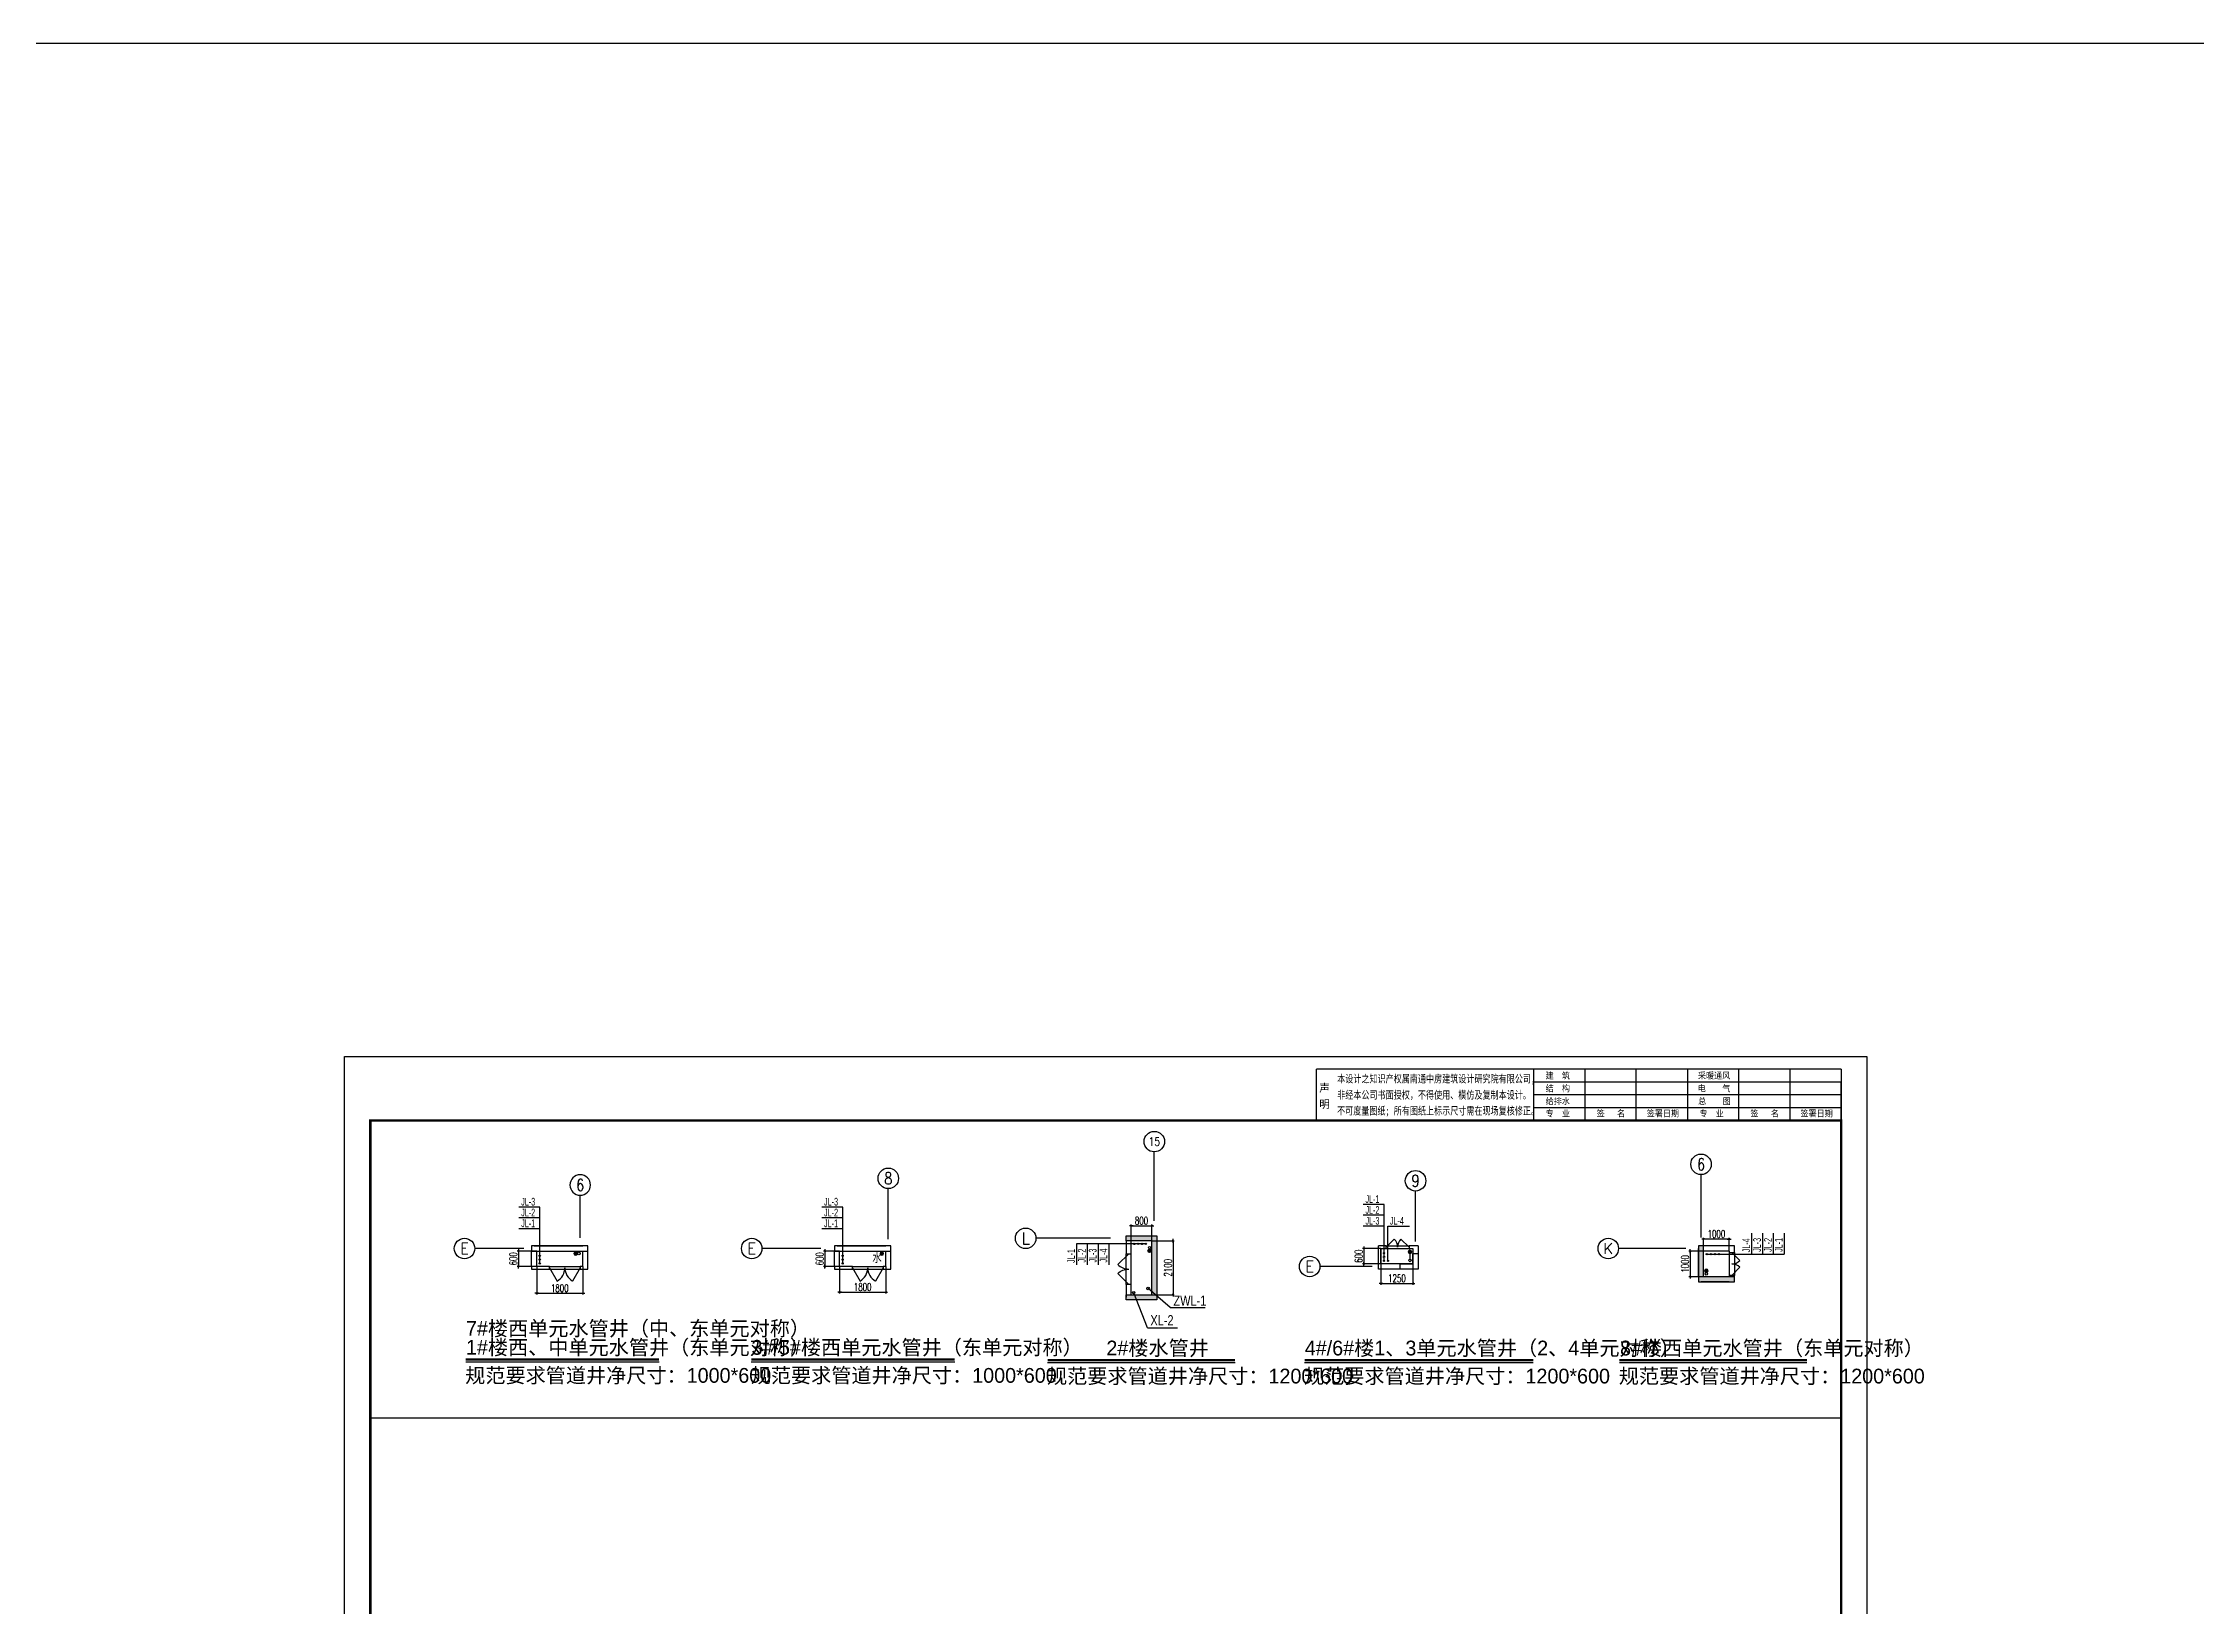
# Model space of a CAD drawing. Header units: millimetres. Extents: x 10779125 to 11142123, y -372083 to -144871.
# Drawn here: x 10863174 to 10947223, y -286214 to -225183 of the extents above; entities that cross this region are included whole.
import ezdxf
from ezdxf.enums import TextEntityAlignment as Align

# ---------------------------------------------------------------- set-up
doc = ezdxf.new("R2010")
doc.units = ezdxf.units.MM
doc.header["$LTSCALE"] = 1000
doc.header["$MEASUREMENT"] = 0
doc.header["$PDSIZE"] = -1
doc.linetypes.add('CONTINOUS', pattern=[0])
doc.linetypes.add('DASH', pattern=[0.35, 0.25, -0.1])
doc.layers.get('0').update_dxf_attribs({"color": 255, "linetype": 'CONTINUOUS'})
doc.layers.get('Defpoints').update_dxf_attribs({"linetype": 'CONTINUOUS'})
for name, color, linetype in [('_标注', 7, 'CONTINUOUS'), ('ACS-文字', 1, 'CONTINUOUS'), ('AXIS', 3, 'CONTINUOUS'), ('AXIS_TEXT', 7, 'CONTINUOUS'), ('DI', 9, 'CONTINUOUS'), ('DIM_ELEV', 3, 'CONTINUOUS'), ('GPS-文字', 1, 'CONTINUOUS'), ('gps-给水', 2, 'CONTINUOUS'), ('GPS-设备', 5, 'CONTINUOUS'), ('P-G-DIM', 4, 'CONTINUOUS'), ('VPIPE-给水', 3, 'TG_J')]:
    doc.layers.add(name, color=color, linetype=linetype)
doc.styles.add('_TCH_AXIS', font='COMPLEX', dxfattribs={"bigfont": 'GBCBIG'})
doc.styles.add('_TWT_SERIAL', font='$ GAD E', dxfattribs={"width": 0.7, "height": 3, "bigfont": '$ GAD C'})
doc.styles.add('COMPLEX', font='COMPLEX')
doc.styles.add('FHZ', font='romans', dxfattribs={"width": 0.67, "bigfont": 'fhztxt'})
doc.styles.add('HZDX', font='romans', dxfattribs={"width": 0.7, "height": 5, "bigfont": 'HZDX'})
doc.styles.get("Standard").update_dxf_attribs({"font": 'symbol.ttf'})
doc.styles.add('TG_LINETYPE', font='simplex_.ttf', dxfattribs={"height": 3, "bigfont": 'HZTXT'})
doc.styles.add('公司地址', font='')
doc.styles.add('暖通', font='bzxw.shx', dxfattribs={"width": 0.8, "bigfont": 'bzhz.shx'})
doc.styles.add('项目信息', font='simkai.ttf')
doc.styles.get('公司地址').set_extended_font_data('SimSun')
doc.linetypes.add('TG_J', pattern='A,2,-0.3,["J",TG_LINETYPE,S=0.1,R=0,X=-0.23,Y=-0.15],0', length=2.3)
doc.dimstyles.new('DIMN-CD100', dxfattribs={"dimtxt": 300, "dimasz": 0.5, "dimexe": 50, "dimexo": 0, "dimgap": 50, "dimtad": 1, "dimdec": 0, "dimrnd": 5, "dimzin": 0, "dimdsep": 46, "dimtxsty": 'FHZ', "dimblk1": '_DIMX', "dimblk2": '_DIMX', "dimsah": 1, "dimcen": 0.09, "dimclrt": 7, "dimazin": 0, "dimtfac": 1, "dimtdec": 0, "dimtix": 1, "dimtmove": 2, "dimatfit": 3, "dimldrblk": '_DIMX', "dimfxl": 0, "dimtolj": 1, "dimtzin": 0, "dimarcsym": 0})

# ---------------------------------------------------------------- blocks, each defined once
blk = doc.blocks.new('tk')
for p, q in [((3528409, -4873), (3507929, -4873)), ((3507929, -6873), (3507929, -4873)), ((3516419, -6873), (3516419, -4873)), ((3518409, -4873), (3518409, -6873)), ((3520409, -6873), (3520409, -4873)), ((3522409, -4873), (3522409, -6873)), ((3524409, -6873), (3524409, -4873)), ((3526409, -4873), (3526409, -6873)), ((3528409, -4873), (3528409, -6873)), ((3528409, -5373), (3516419, -5373)), ((3528409, -5873), (3516419, -5873)), ((3528409, -6873), (3528409, -5373)), ((3528409, -6373), (3516419, -6373))]:
    blk.add_line(p, q)
blk.add_lwpolyline([(3470009, -88473), (3470009, -4373), (3529409, -4373), (3529409, -88473)], close=True)
at = {"const_width": 100}
blk.add_lwpolyline([(3528409, -6873), (3528409, -87473), (3471009, -87473), (3471009, -6873)], close=True, dxfattribs=at)
at = {"style": '项目信息'}
for s, height, width, p in [('建  筑', 250, 0.9, (3516876, -5243)), ('采暖通风', 250, 0.9, (3522819, -5243)), ('本设计之知识产权属南通中房建筑设计研究院有限公司,', 300, 0.75, (3508742, -5393)), ('非经本公司书面授权，不得使用、模仿及复制本设计。', 300, 0.75, (3508742, -6023)), ('结  构', 250, 0.9, (3516876, -5743)), ('电    气', 250, 0.9, (3522812, -5743)), ('不可度量图纸; 所有图纸上标示尺寸需在现场复核修正。 ', 300, 0.75, (3508736, -6643)), ('给排水', 250, 0.9, (3516877, -6243)), ('专  业', 250, 0.9, (3516876, -6719)), ('签   名', 250, 0.9, (3518866, -6719)), ('签署日期', 250, 0.9, (3520821, -6719)), ('总    图', 250, 0.9, (3522827, -6243)), ('专  业', 250, 0.9, (3522876, -6719)), ('签   名', 250, 0.9, (3524866, -6719)), ('签署日期', 250, 0.9, (3526821, -6719))]:
    blk.add_text(s, height=height, dxfattribs=dict(at, width=width)).set_placement(p)
at = {"style": '公司地址'}
for s, p in [('声 ', (3508042, -5746)), ('明', (3508042, -6381))]:
    blk.add_text(s, height=300, dxfattribs=at).set_placement(p)
blk = doc.blocks.new('$DorLib2D$00000116')
at = {"color": 0}
for p, q in [((-0.5, 0), (-0.146, 0.354)), ((0.5, 0), (0.146, 0.354))]:
    blk.add_line(p, q, dxfattribs=at)
for centre, start, end in [((-0.5, 0), 0, 45), ((0.5, 0), 135, 180)]:
    blk.add_arc(centre, 0.5, start, end, dxfattribs=at)
blk = doc.blocks.new('_AXISO')
blk.add_circle((0, 0), 0.5)
at = {"layer": 'AXIS_TEXT', "style": 'COMPLEX', "width": 1.041667}
blk.add_attdef('A', text='', height=0.56, dxfattribs=at).set_placement((-0.25, -0.28), (0.25, -0.28), align=Align.FIT)
blk = doc.blocks.new('普通地漏')
at = {"layer": 'GPS-设备', "linetype": 'CONTINOUS'}
for p, q in [((-66, -10), (10, 66)), ((-47, -47), (47, 47)), ((-10, -66), (66, 10))]:
    blk.add_line(p, q, dxfattribs=at)
at = {"layer": 'GPS-设备'}
blk.add_circle((0, 0), 67, dxfattribs=at)
blk = doc.blocks.new('_DIMX')
at = {"color": 8}
blk.add_line((-150, 0), (150, 0), dxfattribs=at)
at = {"color": 8, "const_width": 50}
blk.add_lwpolyline([(-70, -70), (70, 70)], dxfattribs=at)
blk = doc.blocks.new('*D186')
at = {"layer": '_标注', "color": 0, "lineweight": -2, "transparency": 16777216}
for p, q in [((10927973, -272328), (10927973, -271807)), ((10928973, -271857), (10927974, -271857)), ((10928973, -272328), (10928973, -271807))]:
    blk.add_line(p, q, dxfattribs=at)
at = {"layer": 'Defpoints', "color": 0, "lineweight": -2, "transparency": 16777216}
for p in [(10927973, -271857), (10927973, -272328), (10928973, -272328)]:
    blk.add_point(p, dxfattribs=at)
at = {"layer": '_标注', "color": 0, "lineweight": -2, "transparency": 16777216, "xscale": 0.5, "yscale": 0.5, "zscale": 0.5, "rotation": 180}
blk.add_blockref('_DIMX', (10927973, -271857), dxfattribs=at)
at = {"layer": '_标注', "color": 0, "lineweight": -2, "transparency": 16777216, "xscale": 0.5, "yscale": 0.5, "zscale": 0.5}
blk.add_blockref('_DIMX', (10928973, -271857), dxfattribs=at)
at = {"layer": '_标注', "color": 7, "transparency": 16777216, "insert": (10928473, -271657), "char_height": 300, "attachment_point": 5, "style": 'FHZ'}
blk.add_mtext('\\A1;1000', dxfattribs=at)
blk = doc.blocks.new('*D187')
at = {"layer": '_标注', "color": 0, "lineweight": -2, "transparency": 16777216}
for p, q in [((10927973, -272328), (10927400, -272328)), ((10927450, -272328), (10927450, -273327)), ((10927973, -273327), (10927400, -273327))]:
    blk.add_line(p, q, dxfattribs=at)
at = {"layer": 'Defpoints', "color": 0, "lineweight": -2, "transparency": 16777216}
for p in [(10927973, -272328), (10927450, -273327), (10927973, -273327)]:
    blk.add_point(p, dxfattribs=at)
at = {"layer": '_标注', "color": 0, "lineweight": -2, "transparency": 16777216, "xscale": 0.5, "yscale": 0.5, "zscale": 0.5}
for p, rotation in [((10927450, -272328), 90), ((10927450, -273327), 270)]:
    blk.add_blockref('_DIMX', p, dxfattribs=dict(at, rotation=rotation))
at = {"layer": '_标注', "color": 7, "transparency": 16777216, "insert": (10927250, -272828), "char_height": 300, "attachment_point": 5, "rotation": 90, "style": 'FHZ'}
blk.add_mtext('\\A1;1000', dxfattribs=at)
blk = doc.blocks.new('$DorLib2D$00000114')
at = {"color": 0}
blk.add_line((0.5, 0), (-0.21, 0.71), dxfattribs=at)
blk.add_arc((0.5, 0), 1, 135, 180, dxfattribs=at)
blk = doc.blocks.new('*D201')
at = {"layer": '_标注', "color": 0, "lineweight": -2, "transparency": 16777216}
for p, q in [((10905638, -271929), (10905638, -271293)), ((10905638, -271343), (10906437, -271343)), ((10906438, -271929), (10906438, -271293))]:
    blk.add_line(p, q, dxfattribs=at)
at = {"layer": 'Defpoints', "color": 0, "lineweight": -2, "transparency": 16777216}
for p in [(10906438, -271343), (10905638, -271929), (10906438, -271929)]:
    blk.add_point(p, dxfattribs=at)
at = {"layer": '_标注', "color": 0, "lineweight": -2, "transparency": 16777216, "xscale": 0.5, "yscale": 0.5, "zscale": 0.5, "rotation": 180}
blk.add_blockref('_DIMX', (10905638, -271343), dxfattribs=at)
at = {"layer": '_标注', "color": 0, "lineweight": -2, "transparency": 16777216, "xscale": 0.5, "yscale": 0.5, "zscale": 0.5}
blk.add_blockref('_DIMX', (10906438, -271343), dxfattribs=at)
at = {"layer": '_标注', "color": 7, "transparency": 16777216, "insert": (10906038, -271143), "char_height": 300, "attachment_point": 5, "style": 'FHZ'}
blk.add_mtext('\\A1;800', dxfattribs=at)
blk = doc.blocks.new('*D202')
at = {"layer": '_标注', "color": 0, "lineweight": -2, "transparency": 16777216}
for p, q in [((10906438, -271929), (10907318, -271929)), ((10907268, -271929), (10907268, -274028)), ((10906438, -274029), (10907318, -274029))]:
    blk.add_line(p, q, dxfattribs=at)
at = {"layer": 'Defpoints', "color": 0, "lineweight": -2, "transparency": 16777216}
for p in [(10906438, -271929), (10906438, -274029), (10907268, -274029)]:
    blk.add_point(p, dxfattribs=at)
at = {"layer": '_标注', "color": 0, "lineweight": -2, "transparency": 16777216, "xscale": 0.5, "yscale": 0.5, "zscale": 0.5}
for p, rotation in [((10907268, -271929), 90), ((10907268, -274029), 270)]:
    blk.add_blockref('_DIMX', p, dxfattribs=dict(at, rotation=rotation))
at = {"layer": '_标注', "color": 7, "transparency": 16777216, "insert": (10907068, -272979), "char_height": 300, "attachment_point": 5, "rotation": 90, "style": 'FHZ'}
blk.add_mtext('\\A1;2100', dxfattribs=at)
blk = doc.blocks.new('*D203')
at = {"layer": '_标注', "color": 0, "lineweight": -2, "transparency": 16777216}
for p, q in [((10915382, -272228), (10915382, -273640)), ((10916632, -272228), (10916632, -273640)), ((10915383, -273590), (10916632, -273590))]:
    blk.add_line(p, q, dxfattribs=at)
at = {"layer": 'Defpoints', "color": 0, "lineweight": -2, "transparency": 16777216}
for p in [(10915382, -272228), (10916632, -272228), (10916632, -273590)]:
    blk.add_point(p, dxfattribs=at)
at = {"layer": '_标注', "color": 0, "lineweight": -2, "transparency": 16777216, "xscale": 0.5, "yscale": 0.5, "zscale": 0.5, "rotation": 180}
blk.add_blockref('_DIMX', (10915382, -273590), dxfattribs=at)
at = {"layer": '_标注', "color": 0, "lineweight": -2, "transparency": 16777216, "xscale": 0.5, "yscale": 0.5, "zscale": 0.5}
blk.add_blockref('_DIMX', (10916632, -273590), dxfattribs=at)
at = {"layer": '_标注', "color": 7, "transparency": 16777216, "insert": (10916007, -273390), "char_height": 300, "attachment_point": 5, "style": 'FHZ'}
blk.add_mtext('\\A1;1250', dxfattribs=at)
blk = doc.blocks.new('*D204')
at = {"layer": '_标注', "color": 0, "lineweight": -2, "transparency": 16777216}
for p, q in [((10915382, -272228), (10914658, -272228)), ((10914708, -272227), (10914708, -272227)), ((10914708, -272228), (10914708, -272828)), ((10915382, -272828), (10914658, -272828)), ((10914708, -272828), (10914708, -272829))]:
    blk.add_line(p, q, dxfattribs=at)
at = {"layer": 'Defpoints', "color": 0, "lineweight": -2, "transparency": 16777216}
for p in [(10915382, -272228), (10914708, -272828), (10915382, -272828)]:
    blk.add_point(p, dxfattribs=at)
at = {"layer": '_标注', "color": 0, "lineweight": -2, "transparency": 16777216, "xscale": 0.5, "yscale": 0.5, "zscale": 0.5}
for p, rotation in [((10914708, -272228), 270), ((10914708, -272828), 90)]:
    blk.add_blockref('_DIMX', p, dxfattribs=dict(at, rotation=rotation))
at = {"layer": '_标注', "color": 7, "transparency": 16777216, "insert": (10914508, -272528), "char_height": 300, "attachment_point": 5, "rotation": 90, "style": 'FHZ'}
blk.add_mtext('\\A1;600', dxfattribs=at)
blk = doc.blocks.new('$DorLib2D$00000231')
at = {"color": 0}
for p, q in [((-0.5, 0), (-0.25, 0.433)), ((0.5, 0), (0.25, 0.433))]:
    blk.add_line(p, q, dxfattribs=at)
for centre, start, end in [((-0.5, 0), 0, 60), ((0.5, 0), 120, 180)]:
    blk.add_arc(centre, 0.5, start, end, dxfattribs=at)
blk = doc.blocks.new('*D205')
at = {"layer": '_标注', "color": 0, "lineweight": -2, "transparency": 16777216}
for p, q in [((10894257, -272328), (10893631, -272328)), ((10894257, -272928), (10893631, -272928)), ((10893681, -272327), (10893681, -272327)), ((10893681, -272328), (10893681, -272928)), ((10893681, -272928), (10893681, -272929))]:
    blk.add_line(p, q, dxfattribs=at)
at = {"layer": 'Defpoints', "color": 0, "lineweight": -2, "transparency": 16777216}
for p in [(10893681, -272928), (10894257, -272328, 0), (10894257, -272928)]:
    blk.add_point(p, dxfattribs=at)
at = {"layer": '_标注', "color": 0, "lineweight": -2, "transparency": 16777216, "xscale": 0.5, "yscale": 0.5, "zscale": 0.5}
for p, rotation in [((10893681, -272328), 270), ((10893681, -272928), 90)]:
    blk.add_blockref('_DIMX', p, dxfattribs=dict(at, rotation=rotation))
at = {"layer": '_标注', "color": 7, "transparency": 16777216, "insert": (10893481, -272628), "char_height": 300, "attachment_point": 5, "rotation": 90, "style": 'FHZ'}
blk.add_mtext('\\A1;600', dxfattribs=at)
blk = doc.blocks.new('*D206')
at = {"layer": '_标注', "color": 0, "lineweight": -2, "transparency": 16777216}
for p, q in [((10894257, -272928), (10894257, -273980)), ((10896057, -272928), (10896057, -273980)), ((10894257, -273930), (10896056, -273930))]:
    blk.add_line(p, q, dxfattribs=at)
at = {"layer": 'Defpoints', "color": 0, "lineweight": -2, "transparency": 16777216}
for p in [(10894257, -272928), (10896057, -272928), (10896057, -273930)]:
    blk.add_point(p, dxfattribs=at)
at = {"layer": '_标注', "color": 0, "lineweight": -2, "transparency": 16777216, "xscale": 0.5, "yscale": 0.5, "zscale": 0.5, "rotation": 180}
blk.add_blockref('_DIMX', (10894257, -273930), dxfattribs=at)
at = {"layer": '_标注', "color": 0, "lineweight": -2, "transparency": 16777216, "xscale": 0.5, "yscale": 0.5, "zscale": 0.5}
blk.add_blockref('_DIMX', (10896057, -273930), dxfattribs=at)
at = {"layer": '_标注', "color": 7, "transparency": 16777216, "insert": (10895157, -273730), "char_height": 300, "attachment_point": 5, "style": 'FHZ'}
blk.add_mtext('\\A1;1800', dxfattribs=at)
blk = doc.blocks.new('*D207')
at = {"layer": '_标注', "color": 0, "lineweight": -2, "transparency": 16777216}
for p, q in [((10882436, -272928), (10882436, -274025)), ((10884236, -272928), (10884236, -274025)), ((10882436, -273975), (10884235, -273975))]:
    blk.add_line(p, q, dxfattribs=at)
at = {"layer": 'Defpoints', "color": 0, "lineweight": -2, "transparency": 16777216}
for p in [(10882436, -272928, 0), (10884236, -272928, 0), (10884236, -273975)]:
    blk.add_point(p, dxfattribs=at)
at = {"layer": '_标注', "color": 0, "lineweight": -2, "transparency": 16777216, "xscale": 0.5, "yscale": 0.5, "zscale": 0.5, "rotation": 180}
blk.add_blockref('_DIMX', (10882436, -273975), dxfattribs=at)
at = {"layer": '_标注', "color": 0, "lineweight": -2, "transparency": 16777216, "xscale": 0.5, "yscale": 0.5, "zscale": 0.5}
blk.add_blockref('_DIMX', (10884236, -273975), dxfattribs=at)
at = {"layer": '_标注', "color": 7, "transparency": 16777216, "insert": (10883336, -273775), "char_height": 300, "attachment_point": 5, "style": 'FHZ'}
blk.add_mtext('\\A1;1800', dxfattribs=at)
blk = doc.blocks.new('*D208')
at = {"layer": '_标注', "color": 0, "lineweight": -2, "transparency": 16777216}
for p, q in [((10882436, -272328), (10881671, -272328)), ((10882436, -272928), (10881671, -272928)), ((10881721, -272327), (10881721, -272327)), ((10881721, -272328), (10881721, -272928)), ((10881721, -272928), (10881721, -272929))]:
    blk.add_line(p, q, dxfattribs=at)
at = {"layer": 'Defpoints', "color": 0, "lineweight": -2, "transparency": 16777216}
for p in [(10881721, -272928), (10882436, -272328, 0), (10882436, -272928)]:
    blk.add_point(p, dxfattribs=at)
at = {"layer": '_标注', "color": 0, "lineweight": -2, "transparency": 16777216, "xscale": 0.5, "yscale": 0.5, "zscale": 0.5}
for p, rotation in [((10881721, -272328), 270), ((10881721, -272928), 90)]:
    blk.add_blockref('_DIMX', p, dxfattribs=dict(at, rotation=rotation))
at = {"layer": '_标注', "color": 7, "transparency": 16777216, "insert": (10881521, -272628), "char_height": 300, "attachment_point": 5, "rotation": 90, "style": 'FHZ'}
blk.add_mtext('\\A1;600', dxfattribs=at)

msp = doc.modelspace()

# ---------------------------------------------------------------- hatches: boundary and pattern name
at = {"layer": 'GPS-文字'}
for points in [[(10905437.9, -271928.8), (10905437.9, -271728.8), (10906637.9, -271728.8), (10906637.9, -274228.8), (10905437.9, -274228.8), (10905437.9, -274028.8), (10906437.9, -274028.8), (10906437.9, -271928.8)], [(10927973.4, -272127.5), (10927773.4, -272127.5), (10927773.4, -273527.5), (10929173.4, -273527.5), (10929173.4, -273327.5), (10927973.4, -273327.5), (10927973.4, -272127.5)]]:
    msp.add_hatch(color=8, dxfattribs=at).paths.add_polyline_path(points)

# ---------------------------------------------------------------- linework, layer by layer
for p, q in [((10879668.5, -276642.6), (10887210.7, -276642.6)), ((10890810.5, -276642.6), (10898753, -276642.6)), ((10902372.2, -276669.2), (10909692, -276669.2)), ((10912400.6, -276669.2), (10921324.5, -276669.2)), ((10924684.2, -276669.2), (10932004.1, -276669.2))]:
    msp.add_line(p, q)
at = {"const_width": 81}
for points in [[(10879668.5, -276556.9), (10887210.7, -276556.9)], [(10890810.5, -276556.9), (10898753, -276556.9)], [(10902372.2, -276583.6), (10909692, -276583.6)], [(10912400.6, -276583.6), (10921324.5, -276583.6)], [(10924684.2, -276583.6), (10932004.1, -276583.6)]]:
    msp.add_lwpolyline(points, dxfattribs=at)
at = {"layer": '_标注', "color": 8}
msp.add_line((10875941.7, -278838.3), (10933341.7, -278838.3), dxfattribs=at)
at = {"layer": '_标注'}
msp.add_lwpolyline([(10779124.9, -225183.4), (11035149.4, -225183.4), (11035149.4, -372083.3), (10779124.9, -372083.3)], close=True, dxfattribs=at)
at = {"layer": 'ACS-文字'}
for q in [(10906295, -273789.4), (10908527.6, -274535)]:
    msp.add_line((10907155.1, -274535), q, dxfattribs=at)
at = {"layer": 'AXIS'}
for p, q in [((10906537.9, -271142.3), (10906537.9, -268453.9)), ((10927873.4, -271800.5, 0), (10927873.4, -269340.7, 0)), ((10884135.6, -271815.1), (10884135.6, -270148.4)), ((10881931.9, -272227.5), (10880021.2, -272227.5)), ((10904830.3, -271828.8), (10901917.9, -271828.8)), ((10927285.4, -272227.5, 0), (10924653.1, -272227.5, 0))]:
    msp.add_line(p, q, dxfattribs=at)
at = {"layer": 'DI'}
for p, q in [((10896156.7, -271867.8, 0), (10896156.7, -269888.9, 0)), ((10916732.3, -271955.9, 0), (10916732.3, -269982.9, 0)), ((10893522.8, -272227.5, 0), (10891228.5, -272227.5, 0)), ((10894156.7, -272127.5, 0), (10896056.7, -272127.5, 0)), ((10896256.7, -272127.5, 0), (10896056.7, -272127.5, 0)), ((10896256.7, -272227.5, 0), (10896256.7, -272127.5, 0)), ((10896256.7, -273027.5, 0), (10896256.7, -272227.5, 0)), ((10915582.3, -272127.5, 0), (10915282.3, -272127.5, 0)), ((10915282.3, -273027.5, 0), (10915282.3, -272127.5, 0)), ((10915382.3, -272227.5, 0), (10915582.3, -272227.5, 0)), ((10915382.3, -272827.5, 0), (10915382.3, -272227.5, 0)), ((10915582.3, -272127.5, 0), (10916482.3, -272127.5, 0)), ((10915582.3, -272227.5, 0), (10915582.3, -272127.5, 0)), ((10915582.3, -272227.5, 0), (10916482.3, -272227.5, 0)), ((10916832.3, -272127.5, 0), (10916482.3, -272127.5, 0)), ((10916482.3, -272127.5, 0), (10916482.3, -272227.5, 0)), ((10916482.3, -272227.5, 0), (10916632.3, -272227.5, 0)), ((10916632.3, -272227.5, 0), (10916632.3, -272827.5, 0)), ((10916832.3, -272127.5, 0), (10916832.3, -272827.5, 0)), ((10894056.7, -272927.5, 0), (10894056.7, -272327.5, 0)), ((10894056.7, -272927.5, 0), (10894056.7, -273027.5, 0)), ((10894056.7, -273027.5, 0), (10894256.7, -273027.5, 0)), ((10894256.7, -272327.5, 0), (10896056.7, -272327.5, 0)), ((10894256.7, -272927.5, 0), (10894256.7, -272327.5, 0)), ((10894756.7, -272927.5, 0), (10894256.7, -272927.5, 0)), ((10894256.7, -273027.5, 0), (10894756.7, -273027.5, 0)), ((10894756.7, -272927.5, 300), (10895956.7, -272927.5, 300)), ((10894756.7, -273027.5, 0), (10894756.7, -272927.5, 0)), ((10894756.7, -273027.5, 300), (10895956.7, -273027.5, 300)), ((10896056.7, -272927.5, 0), (10895956.7, -272927.5, 0)), ((10895956.7, -272927.5, 0), (10895956.7, -273027.5, 0)), ((10895956.7, -273027.5, 0), (10896256.7, -273027.5, 0)), ((10896056.7, -272927.5, 0), (10896056.7, -272327.5, 0)), ((10915034.5, -272927.5, 0), (10912999.8, -272927.5, 0)), ((10916632.3, -273027.5, 0), (10915282.3, -273027.5, 0)), ((10916632.3, -272827.5, 0), (10915382.3, -272827.5, 0))]:
    msp.add_line(p, q, dxfattribs=at)
at = {"layer": 'DI', "color": 9}
for p, q in [((10882335.6, -272127.5, 0), (10884235.6, -272127.5, 0)), ((10884435.6, -272127.5, 0), (10884235.6, -272127.5, 0)), ((10884435.6, -272227.5, 0), (10884435.6, -272127.5, 0)), ((10884435.6, -273027.5, 0), (10884435.6, -272227.5, 0)), ((10905437.9, -271928.8), (10905437.9, -272428.8)), ((10905637.9, -272428.8), (10905637.9, -271928.8)), ((10927773.4, -273327.5, 0), (10927773.4, -272227.5, 0)), ((10929073.4, -272127.5, 0), (10927973.4, -272127.5, 0)), ((10929173.4, -272127.5, 0), (10929073.4, -272127.5, 0)), ((10929173.4, -272377.5, 0), (10929173.4, -272127.5, 0)), ((10882235.6, -272927.5, 0), (10882235.6, -272327.5, 0)), ((10882235.6, -272927.5, 0), (10882235.6, -273027.5, 0)), ((10882235.6, -273027.5, 0), (10882435.6, -273027.5, 0)), ((10882435.6, -272327.5, 0), (10884235.6, -272327.5, 0)), ((10882435.6, -272927.5, 0), (10882435.6, -272327.5, 0)), ((10882935.6, -272927.5, 0), (10882435.6, -272927.5, 0)), ((10882435.6, -273027.5, 0), (10882935.6, -273027.5, 0)), ((10882935.6, -272927.5, 300), (10884135.6, -272927.5, 300)), ((10882935.6, -273027.5, 0), (10882935.6, -272927.5, 0)), ((10882935.6, -273027.5, 300), (10884135.6, -273027.5, 300)), ((10884235.6, -272927.5, 0), (10884135.6, -272927.5, 0)), ((10884135.6, -272927.5, 0), (10884135.6, -273027.5, 0)), ((10884135.6, -273027.5, 0), (10884435.6, -273027.5, 0)), ((10884235.6, -272927.5, 0), (10884235.6, -272327.5, 0)), ((10905437.9, -272428.8), (10905637.9, -272428.8)), ((10905437.9, -273028.8, 0), (10905437.9, -272428.8, 0)), ((10905437.9, -273628.8, 0), (10905437.9, -273028.8, 0)), ((10905637.9, -273028.8, 0), (10905637.9, -272428.8, 0)), ((10905637.9, -273628.8, 0), (10905637.9, -273028.8, 0)), ((10928973.4, -272327.5, 0), (10927973.4, -272327.5, 0)), ((10928973.4, -272327.5, 0), (10928973.4, -272377.5, 0)), ((10928973.4, -272377.5, 0), (10929173.4, -272377.5, 0)), ((10928973.4, -272377.5, 0), (10928973.4, -273277.5, 0)), ((10929173.4, -272377.5, 0), (10929173.4, -273277.5, 0)), ((10905637.9, -273628.8), (10905437.9, -273628.8)), ((10905437.9, -273628.8), (10905437.9, -274128.8)), ((10905637.9, -274028.8), (10905637.9, -273628.8)), ((10927773.4, -273327.5, 0), (10927773.4, -273527.5, 0)), ((10927773.4, -273527.5, 0), (10927873.4, -273527.5, 0)), ((10928573.4, -273527.5, 0), (10927873.4, -273527.5, 0)), ((10928573.4, -273327.5, 0), (10927973.4, -273327.5, 0)), ((10928973.4, -273327.5, 0), (10928573.4, -273327.5, 0)), ((10928973.4, -273527.5, 0), (10928573.4, -273527.5, 0)), ((10928973.4, -273227.5, 0), (10928973.4, -273277.5, 0)), ((10929173.4, -273277.5, 0), (10928973.4, -273277.5, 0)), ((10928973.4, -273277.5, 0), (10928973.4, -273327.5, 0)), ((10929173.4, -273427.5, 0), (10929173.4, -273277.5, 0)), ((10905637.9, -274028.8), (10906437.9, -274028.8))]:
    msp.add_line(p, q, dxfattribs=at)
at = {"layer": 'DI', "color": 8}
msp.add_line((10927973.4, -273327.5, 0), (10927973.4, -272327.5, 0), dxfattribs=at)
at = {"layer": 'DI'}
msp.add_circle((10896156.7, -269488.9, 0), 400, dxfattribs=at)
at = {"layer": 'GPS-文字', "color": 1, "linetype": 'Continuous'}
for q in [(10905732.9, -273952.5), (10907438.3, -275318.3, 0)]:
    msp.add_line((10906267, -275318.3, 0), q, dxfattribs=at)
at = {"layer": 'GPS-文字', "elevation": 0}
msp.add_lwpolyline([(10882235.6, -272327.5), (10884435.6, -272327.5), (10884435.6, -272127.5), (10882235.6, -272127.5)], close=True, dxfattribs=at)
at = {"layer": 'GPS-文字', "color": 8}
msp.add_lwpolyline([(10905437.9, -271928.8), (10905437.9, -271728.8), (10906637.9, -271728.8), (10906637.9, -274228.8), (10905437.9, -274228.8), (10905437.9, -274028.8), (10906437.9, -274028.8), (10906437.9, -271928.8)], close=True, dxfattribs=at)
at = {"layer": 'GPS-文字', "color": 8, "elevation": 0}
msp.add_lwpolyline([(10927973.4, -272127.5), (10927773.4, -272127.5), (10927773.4, -273527.5), (10929173.4, -273527.5), (10929173.4, -273327.5), (10927973.4, -273327.5), (10927973.4, -272127.5)], close=True, dxfattribs=at)
at = {"layer": 'gps-给水', "ltscale": 0.1, "elevation": 0}
for points in [[(10896256.7, -272127.5), (10894056.7, -272127.5), (10894056.7, -272327.5), (10896256.7, -272327.5)], [(10916632.3, -272427.5), (10916832.3, -272427.5), (10916832.3, -273027.5), (10916132.3, -273027.5), (10916132.3, -272827.5), (10916632.3, -272827.5), (10916632.3, -272427.5)]]:
    msp.add_lwpolyline(points, close=True, dxfattribs=at)
at = {"layer": 'gps-给水', "linetype": 'DASH', "elevation": 0}
msp.add_lwpolyline([(10916514.8, -272425.8), (10916514.8, -272641.5)], dxfattribs=at)
at = {"layer": 'gps-给水', "color": 1}
for centre in [(10906354.4, -272196.8), (10884084.5, -272422, 0), (10895905.7, -272422, 0), (10916514.8, -272691.5, 0), (10905732.9, -273952.5), (10906295, -273789.4), (10928077.8, -273215.6, 0)]:
    msp.add_circle(centre, 50, dxfattribs=at)
at = {"layer": 'P-G-DIM'}
for p, q in [((10882555.6, -270609), (10881740.2, -270609)), ((10882555.6, -272807.5), (10882555.6, -270609)), ((10894376.7, -270609, 0), (10893561.3, -270609, 0)), ((10894376.7, -272807.5, 0), (10894376.7, -270609, 0)), ((10915502.3, -270509, 0), (10914686.9, -270509, 0)), ((10915502.3, -272707.5, 0), (10915502.3, -270509, 0)), ((10882555.6, -271031.7), (10881740.2, -271031.7)), ((10882555.6, -271454.3), (10881740.2, -271454.3)), ((10894376.7, -271031.7, 0), (10893561.3, -271031.7, 0)), ((10894376.7, -271454.3, 0), (10893561.3, -271454.3, 0)), ((10915502.3, -270931.7, 0), (10914686.9, -270931.7, 0)), ((10915502.3, -271354.3, 0), (10914686.9, -271354.3, 0)), ((10915652.3, -272707.5, 0), (10915652.3, -271354.3, 0)), ((10915652.3, -271354.3, 0), (10916495.9, -271354.3, 0)), ((10906207.9, -272048.8), (10903497.2, -272048.8)), ((10903497.2, -272048.8), (10903497.2, -272864.2)), ((10903919.9, -272048.8), (10903919.9, -272864.2)), ((10904342.5, -272048.8), (10904342.5, -272864.2)), ((10904765.1, -272048.8), (10904765.1, -272864.2)), ((10929844.9, -271632.1, 0), (10929844.9, -272447.5, 0)), ((10930267.5, -271632.1, 0), (10930267.5, -272447.5, 0)), ((10930690.1, -271632.1, 0), (10930690.1, -272447.5, 0)), ((10931112.8, -271632.1, 0), (10931112.8, -272447.5, 0)), ((10928093.4, -272447.5, 0), (10931112.8, -272447.5, 0))]:
    msp.add_line(p, q, dxfattribs=at)
at = {"layer": 'VPIPE-给水', "linetype": 'Continuous'}
for centre in [(10905757.9, -272048.8), (10905907.9, -272048.8), (10906057.9, -272048.8), (10906207.9, -272048.8), (10882555.6, -272507.5), (10882555.6, -272657.5), (10882555.6, -272807.5), (10894376.7, -272507.5, 0), (10894376.7, -272657.5, 0), (10894376.7, -272807.5, 0), (10915502.3, -272407.5, 0), (10915502.3, -272557.5, 0), (10915502.3, -272707.5, 0), (10915652.3, -272707.5, 0), (10928093.4, -272447.5, 0), (10928253.4, -272447.5, 0), (10928413.4, -272447.5, 0), (10928573.4, -272447.5, 0)]:
    msp.add_circle(centre, 25, dxfattribs=at)

# ---------------------------------------------------------------- block references
at = {"layer": '_标注'}
msp.add_blockref('tk', (7404932.6, -260359.8), dxfattribs=at)
at = {"layer": 'AXIS'}
ref = msp.add_blockref('_AXISO', (10906537.9, -268053.9), dxfattribs=dict(at, xscale=800, yscale=800, zscale=800))
ref.add_attrib('A', '15', dxfattribs={"layer": 'AXIS_TEXT', "height": 328.45, "style": '_TCH_AXIS'}).set_placement((10906311.1, -268218.2), (10906764.7, -268218.2), align=Align.FIT)
ref = msp.add_blockref('_AXISO', (10927873.4, -268940.7, 0), dxfattribs=dict(at, xscale=800, yscale=800, zscale=800))
ref.add_attrib('A', '6', dxfattribs={"layer": 'AXIS_TEXT', "height": 465.9, "style": '_TCH_AXIS'}).set_placement((10927718.1, -269173.7, 0), (10928028.8, -269173.7, 0), align=Align.FIT)
ref = msp.add_blockref('_AXISO', (10884135.6, -269748.4), dxfattribs=dict(at, xscale=-800, yscale=800, zscale=800, rotation=180))
ref.add_attrib('A', '6', dxfattribs={"layer": 'AXIS_TEXT', "height": 465.9, "style": '_TCH_AXIS'}).set_placement((10883980.3, -269981.4), (10884290.9, -269981.4), align=Align.FIT)
ref = msp.add_blockref('_AXISO', (10901517.9, -271828.8), dxfattribs=dict(at, xscale=800, yscale=800, zscale=800))
ref.add_attrib('A', 'L', dxfattribs={"layer": 'AXIS_TEXT', "height": 455.7, "style": '_TCH_AXIS'}).set_placement((10901355.2, -272056.6), (10901680.7, -272056.6), align=Align.FIT)
ref = msp.add_blockref('_AXISO', (10879621.2, -272227.5), dxfattribs=dict(at, xscale=800, yscale=800, zscale=800))
ref.add_attrib('A', 'E', dxfattribs={"layer": 'AXIS_TEXT', "height": 445.4, "style": '_TCH_AXIS'}).set_placement((10879451.5, -272450.2), (10879790.9, -272450.2), align=Align.FIT)
ref = msp.add_blockref('_AXISO', (10924253.1, -272227.5, 0), dxfattribs=dict(at, xscale=800, yscale=800, zscale=800))
ref.add_attrib('A', 'K', dxfattribs={"layer": 'AXIS_TEXT', "height": 415.3, "style": '_TCH_AXIS'}).set_placement((10924065.3, -272435.1, 0), (10924441, -272435.1, 0), align=Align.FIT)
at = {"layer": 'DI'}
ref = msp.add_blockref('_AXISO', (10916732.3, -269582.9, 0), dxfattribs=dict(at, xscale=800, yscale=800, zscale=800))
ref.add_attrib('A', '9', dxfattribs={"layer": 'AXIS_TEXT', "height": 465.9, "style": '_TCH_AXIS'}).set_placement((10916577, -269815.9, 0), (10916887.7, -269815.9, 0), align=Align.FIT)
ref = msp.add_blockref('_AXISO', (10890828.5, -272227.5, 0), dxfattribs=dict(at, xscale=800, yscale=800, zscale=800))
ref.add_attrib('A', 'E', dxfattribs={"layer": 'AXIS_TEXT', "height": 445.4, "style": '_TCH_AXIS'}).set_placement((10890658.8, -272450.2, 0), (10890998.2, -272450.2, 0), align=Align.FIT)
for name, p, xscale, yscale, zscale in [('$DorLib2D$00000116', (10916032.3, -272177.5, 0), 900, 900, 900), ('$DorLib2D$00000231', (10895356.7, -272977.5, 0), -1200, -1200, -1200)]:
    msp.add_blockref(name, p, dxfattribs=dict(at, xscale=xscale, yscale=yscale, zscale=zscale))
at = {"layer": 'DI', "color": 9, "xscale": -1200, "yscale": -1200, "zscale": -1200}
msp.add_blockref('$DorLib2D$00000231', (10883535.6, -272977.5, 0), dxfattribs=at)
at = {"layer": 'DI', "color": 9}
for name, p, xscale, yscale, zscale, rotation in [('$DorLib2D$00000114', (10905537.9, -272728.8), 600, 600, 600, 90), ('$DorLib2D$00000114', (10905537.9, -273328.8), -600, 600, -600, 90), ('$DorLib2D$00000116', (10929073.4, -272827.5, 0), 900, 900, 900, 270)]:
    msp.add_blockref(name, p, dxfattribs=dict(at, xscale=xscale, yscale=yscale, zscale=zscale, rotation=rotation))
at = {"layer": 'DI'}
ref = msp.add_blockref('_AXISO', (10912599.8, -272927.5, 0), dxfattribs=dict(at, xscale=800, yscale=800, zscale=800))
ref.add_attrib('A', 'E', dxfattribs={"layer": 'AXIS_TEXT', "height": 445.4, "style": '_TCH_AXIS'}).set_placement((10912430.1, -273150.2, 0), (10912769.4, -273150.2, 0), align=Align.FIT)
at = {"layer": 'GPS-设备', "rotation": 90}
msp.add_blockref('普通地漏', (10906354.4, -272318.8), dxfattribs=at)
at = {"layer": 'GPS-设备', "xscale": -1, "rotation": 270}
for p in [(10916514.8, -272358.8, 0), (10883956.8, -272422, 0), (10895905.7, -272422, 0), (10928077.8, -273095.3, 0)]:
    msp.add_blockref('普通地漏', p, dxfattribs=at)

# ---------------------------------------------------------------- texts
at = {"layer": 'ACS-文字', "style": '暖通', "width": 0.8}
msp.add_text('ZWL-1', height=400, dxfattribs=at).set_placement((10907285.5, -274461.6, 6.9))
at = {"layer": 'DI', "style": '_TCH_AXIS'}
msp.add_text('8', height=465.9, dxfattribs=at).set_placement((10896001.4, -269721.9, 0), (10896312, -269721.9, 0), align=Align.FIT)
at = {"layer": 'DI', "style": 'HZDX', "width": 0.7}
msp.add_text('水', height=400, dxfattribs=at).set_placement((10895534.9, -272791.6, 0))
at = {"layer": 'DIM_ELEV', "color": 7}
for s, p in [('7#楼西单元水管井（中、东单元对称）', (10879675.9, -275632.8, 607.5)), ('1#楼西、中单元水管井（东单元对称）', (10879675.9, -276372.4, 607.5)), ('3#/5#楼西单元水管井（东单元对称）', (10890817.9, -276372.4, 607.5)), ('2#楼水管井', (10904666.9, -276399, 607.5)), ('4#/6#楼1、3单元水管井（2、4单元对称）', (10912408, -276399, 607.5)), ('8#楼西单元水管井（东单元对称）', (10924712.6, -276399, 607.5)), ('规范要求管道井净尺寸：1000*600', (10879646.7, -277466.3, 607.5)), ('规范要求管道井净尺寸：1000*600', (10890788.6, -277466.3, 607.5)), ('规范要求管道井净尺寸：1200*600', (10902350.3, -277493, 607.5)), ('规范要求管道井净尺寸：1200*600', (10912378.8, -277493, 607.5)), ('规范要求管道井净尺寸：1200*600', (10924662.4, -277493, 607.5))]:
    msp.add_text(s, height=576, dxfattribs=at).set_placement(p)
at = {"layer": 'GPS-文字', "color": 1, "linetype": 'Continuous', "style": '暖通', "width": 0.8}
msp.add_text('XL-2 ', height=400, dxfattribs=at).set_placement((10906384.4, -275227.4, 0))
at = {"layer": 'P-G-DIM', "color": 7, "style": '_TWT_SERIAL', "width": 0.56}
for s, p in [('JL-3', (10881830.2, -270549)), ('JL-3', (10893651.3, -270549, 0)), ('JL-1', (10914776.9, -270449, 0)), ('JL-2', (10914776.9, -270871.7, 0)), ('JL-2', (10881830.2, -270971.7)), ('JL-1', (10881830.2, -271394.3)), ('JL-2', (10893651.3, -270971.7, 0)), ('JL-1', (10893651.3, -271394.3, 0)), ('JL-3', (10914776.9, -271294.3, 0)), ('JL-4', (10915728.3, -271294.3, 0))]:
    msp.add_text(s, height=300, dxfattribs=at).set_placement(p)
for s, p in [('JL-4', (10929784.9, -272374.7, 0)), ('JL-3', (10930207.5, -272357.5, 0)), ('JL-2', (10930630.1, -272357.5, 0)), ('JL-1', (10931052.8, -272357.5, 0)), ('JL-1', (10903437.2, -272791.4)), ('JL-2', (10903859.9, -272774.2)), ('JL-3', (10904282.5, -272774.2)), ('JL-4', (10904705.1, -272774.2))]:
    msp.add_text(s, height=300, rotation=90, dxfattribs=at).set_placement(p)

# ---------------------------------------------------------------- dimensions: what is measured, and where the dimension line sits
at = {"layer": '_标注'}
for base, p1, p2, picture, middle in [((10906437.9, -271342.8), (10905637.9, -271928.8), (10906437.9, -271928.8), '*D201', (10906037.9, -271142.8)), ((10927973.4, -271856.7, 0), (10928973.4, -272327.5, 0), (10927973.4, -272327.5, 0), '*D186', (10928473.4, -271656.7, 0)), ((10916632.3, -273589.6, 0), (10915382.3, -272227.5, 0), (10916632.3, -272227.5, 0), '*D203', (10916007.3, -273389.6, 0)), ((10884235.6, -273974.8), (10882435.6, -272927.5, 0), (10884235.6, -272927.5, 0), '*D207', (10883335.6, -273774.8)), ((10896056.7, -273929.9, 0), (10894256.7, -272927.5, 0), (10896056.7, -272927.5, 0), '*D206', (10895156.7, -273729.9, 0))]:
    dim = msp.add_linear_dim(base=base, p1=p1, p2=p2, dimstyle='DIMN-CD100', dxfattribs=at)
    dim.commit()
    dim.dimension.update_dxf_attribs({"geometry": picture, "text_midpoint": middle})
for base, p1, p2, picture, middle in [((10881720.7, -272927.5), (10882435.6, -272327.5, 0), (10882435.6, -272927.5), '*D208', (10881520.7, -272627.5)), ((10893681.2, -272927.5, 0), (10894256.7, -272327.5, 0), (10894256.7, -272927.5, 0), '*D205', (10893481.2, -272627.5, 0)), ((10907268, -274028.8), (10906437.9, -271928.8), (10906437.9, -274028.8), '*D202', (10907068, -272978.8)), ((10914708.5, -272827.5, 0), (10915382.3, -272227.5, 0), (10915382.3, -272827.5, 0), '*D204', (10914508.5, -272527.5, 0)), ((10927450.1, -273327.5, 0), (10927973.4, -272327.5, 0), (10927973.4, -273327.5, 0), '*D187', (10927250.1, -272827.5, 0))]:
    dim = msp.add_linear_dim(base=base, p1=p1, p2=p2, angle=90, dimstyle='DIMN-CD100', dxfattribs=at)
    dim.commit()
    dim.dimension.update_dxf_attribs({"geometry": picture, "text_midpoint": middle})

doc.saveas('drawing.dxf')
